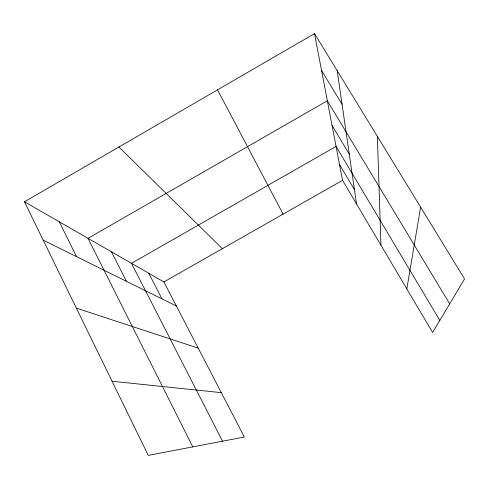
<?xml version="1.0" encoding="UTF-8"?>
<svg xmlns="http://www.w3.org/2000/svg" width="489" height="489" viewBox="0 0 489 489"><rect width="100%" height="100%" fill="white"/><g stroke="black" fill="none" stroke-linecap="round" stroke-linejoin="round"><path stroke-width="0.73" d="M406.824 288.907L420.638 207.147M24.45 201.78L163.876 281.951L244.347 437.032L148.259 455.387L24.45 201.78L314.519 33.613L464.55 278.956L432.606 332.459L342.532 180.313L314.519 33.613M163.876 281.951L342.532 180.313M112.06 381.243L221.321 392.655M76.363 308.125L198.216 348.125M43.173 240.136L176.364 306.016M118.925 147.006L222.361 248.681M321.56 70.483L342.049 104.273M449.678 303.865L327.343 100.771L88.02 238.332L192.788 446.879M332.049 125.41L349.293 154.194M439.813 320.393L336.059 146.419L131.474 263.32L222.526 441.2M339.519 164.53L354.433 189.634M217.538 89.835L283.1 214.127M148.772 273.272L161.993 298.907M111.449 251.804L126.425 281.316M59.291 221.817L76.577 256.658M337.178 70.667L356.499 203.907M377.374 136.4L380.955 245.215"/></g></svg>
